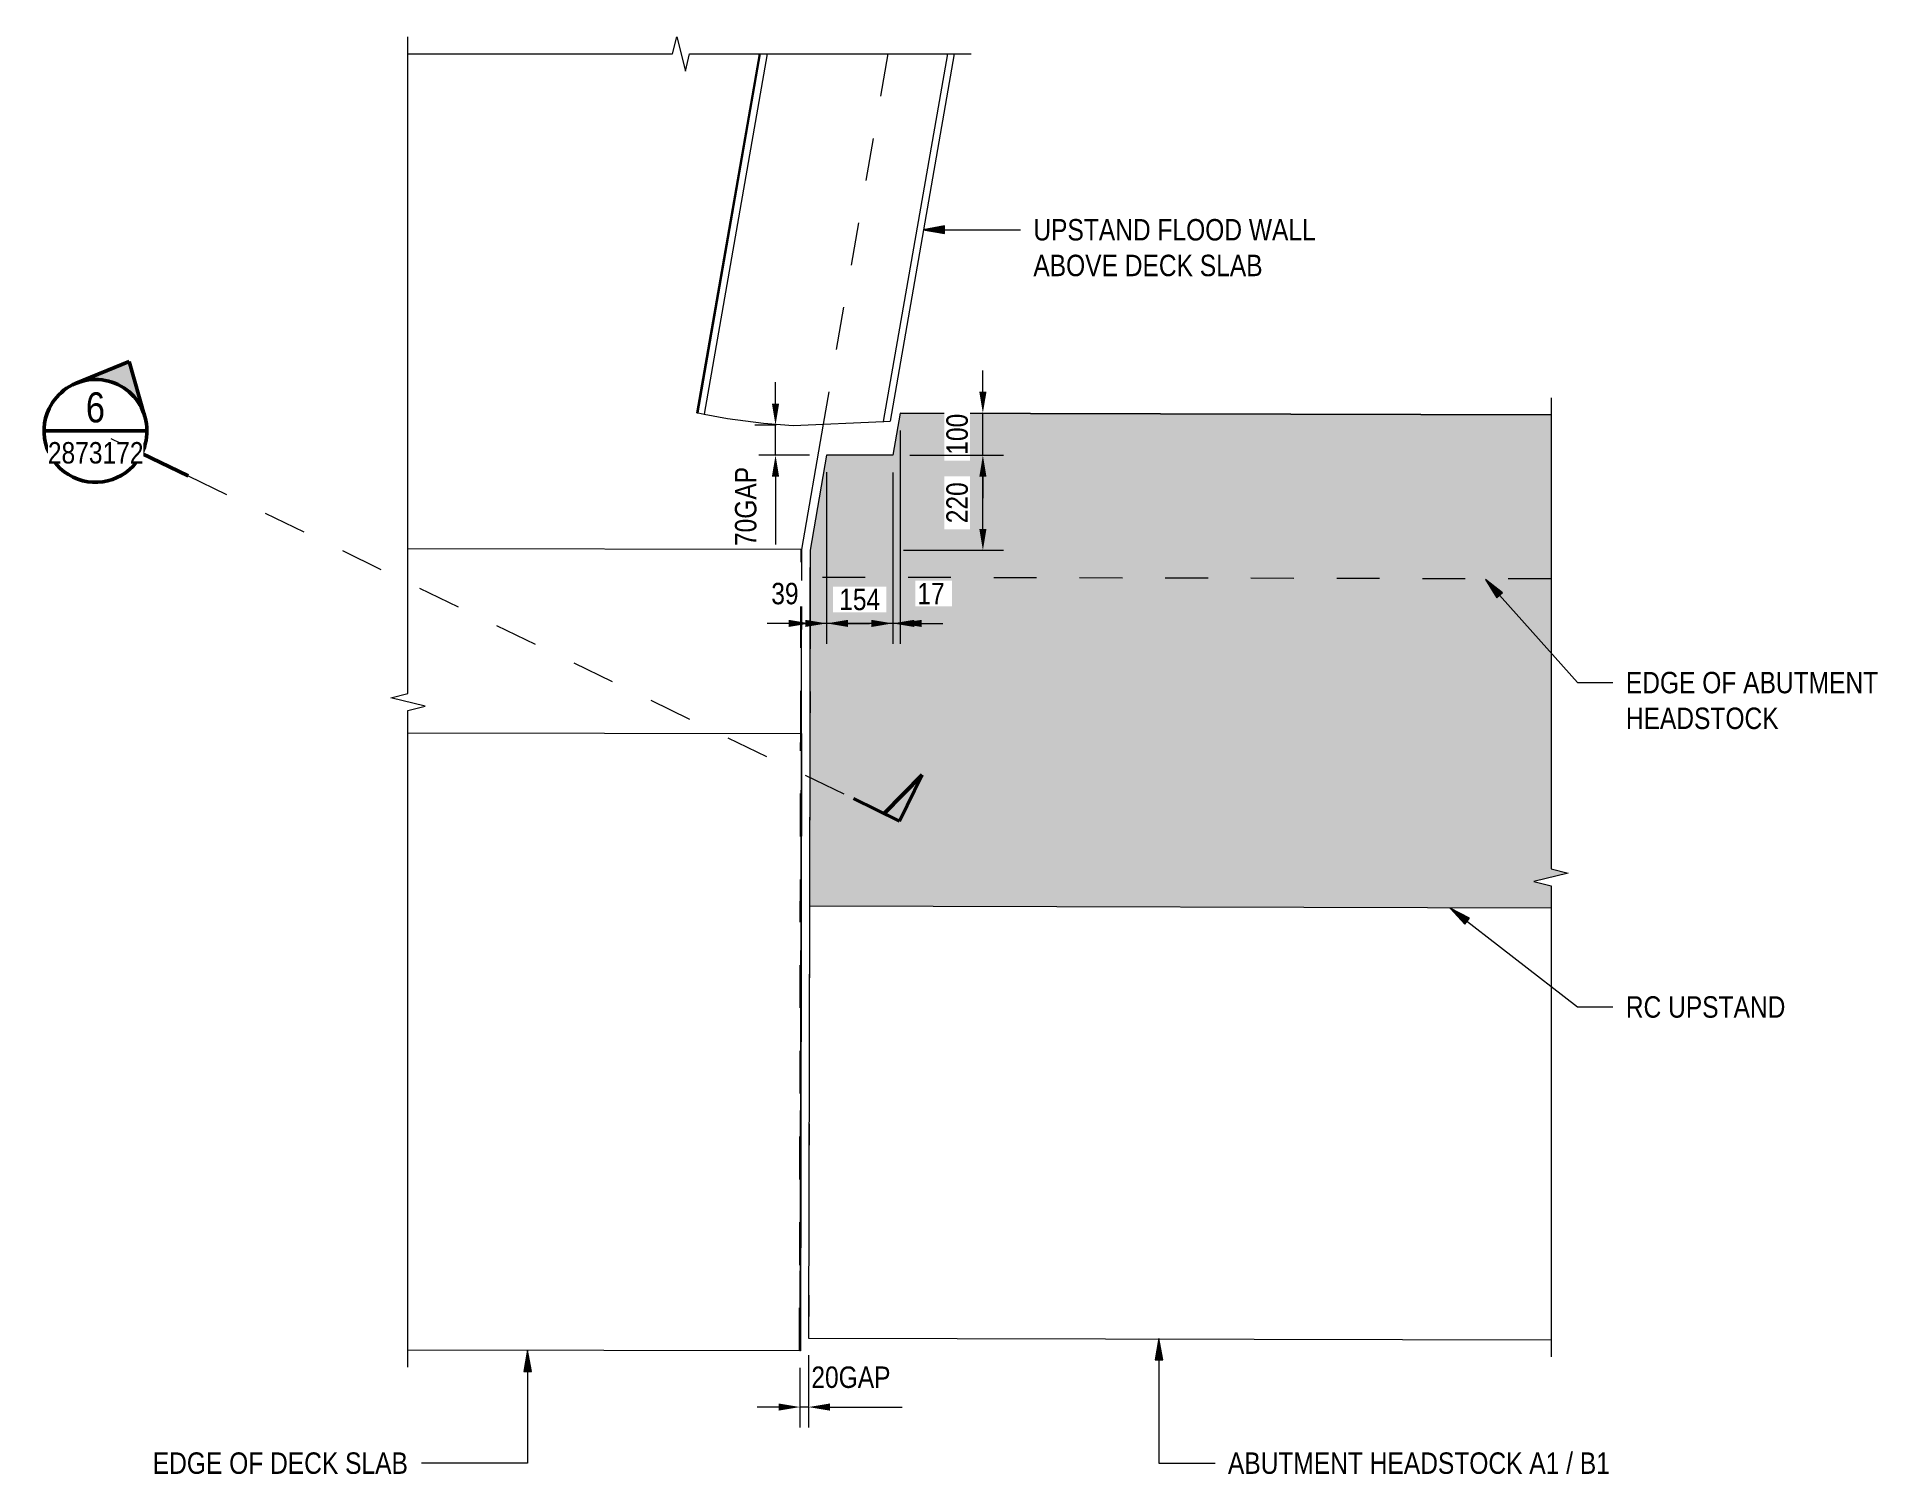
# Model space of a CAD drawing. Header units: metres. Extents: x 2 to 19, y 0 to 511.
# Drawn here: x 14.589 to 18.884, y 507.395 to 510.749 of the extents above.
import ezdxf

# ---------------------------------------------------------------- set-up
doc = ezdxf.new("R2010")
doc.units = ezdxf.units.M
doc.linetypes.add('Dot_Section Line', pattern=[0.02, 0, -0.02])
doc.linetypes.add('JacobsDash', pattern=[0.0045, 0.003, -0.0015])
doc.layers.get('Defpoints').update_dxf_attribs({"color": 41})
for name, color, linetype, lineweight in [('A-ANNO-DIMS', 7, 'Continuous', 9), ('A-DETL', 7, 'Continuous', 13), ('A-DETL-GENF', 7, 'Continuous', 9), ('A-FLOR', 7, 'Continuous', 50), ('A-FLOR-HDLN', 7, 'JacobsDash', 18), ('A-WALL', 7, 'Continuous', 50), ('G-ANNO-TEXT', 7, 'Continuous', 9), ('S-BEAM', 7, 'Continuous', 50), ('S-BEAM-HDLN', 7, 'JacobsDash', 18)]:
    doc.layers.add(name, color=color, linetype=linetype, lineweight=lineweight)
doc.layers.add('G-ANNO-SYMB', color=7, linetype='Continuous', lineweight=35, true_color=0x0080ff)
doc.styles.add('Arial Narrow_5', font='ARIALN.TTF', dxfattribs={"height": 0.05})
doc.styles.add('Arial Narrow_6', font='ARIALN.TTF', dxfattribs={"height": 0.07})
doc.dimstyles.new('Dimension_Standard_O__mm__2', dxfattribs={"dimscale": 0.3048, "dimtxt": 0.051172, "dimasz": 0.164042, "dimexe": 0.15748, "dimexo": 0.098425, "dimgap": 0.098425, "dimtad": 1, "dimdec": 0, "dimlfac": 1000, "dimzin": 0, "dimdsep": 46, "dimtxsty": 'Arial Narrow_5', "dimsah": 1, "dimcen": 0.09, "dimaunit": 1, "dimadec": 4, "dimazin": 0, "dimtfac": 1, "dimtdec": 4, "dimtix": 1, "dimtmove": 2, "dimatfit": 3, "dimfxl": 1, "dimtvp": 1, "dimtfill": 1, "dimtolj": 1, "dimtzin": 0, "dimlwd": 18, "dimlwe": 18, "dimarcsym": 2})
doc.dimstyles.new('Dimension_Standard_O__mm__3', dxfattribs={"dimscale": 0.3048, "dimtxt": 0.051172, "dimasz": 0.164042, "dimexe": 0.15748, "dimexo": 0.098425, "dimgap": 0.098425, "dimtad": 1, "dimdec": 0, "dimlfac": 1000, "dimzin": 0, "dimdsep": 46, "dimtxsty": 'Arial Narrow_5', "dimsah": 1, "dimcen": 0.09, "dimaunit": 1, "dimadec": 4, "dimazin": 0, "dimtfac": 1, "dimtdec": 4, "dimtix": 1, "dimtmove": 0, "dimatfit": 3, "dimfxl": 1, "dimtvp": 1, "dimtfill": 1, "dimtolj": 1, "dimtzin": 0, "dimlwd": 18, "dimlwe": 18, "dimarcsym": 2})

# ---------------------------------------------------------------- blocks, each defined once
blk = doc.blocks.new('Walls 2 - Walls 2-6845191-DRG - 2873175 - SECTION 8')
at = {"layer": 'A-WALL', "lineweight": 18}
for p, q in [((-1111.6472, 509.872), (-1111.5014, 510.709)), ((-1111.6446, 509.8715), (-1111.4987, 510.709)), ((-1111.4834, 510.709), (-1111.6299, 509.8687)), ((-1111.2116, 509.8518), (-1111.0622, 510.709)), ((-1111.047, 510.709), (-1111.1962, 509.8525)), ((-1111.6472, 509.872), (-1111.6446, 509.8715)), ((-1111.6446, 509.8715), (-1111.6299, 509.8687)), ((-1111.6299, 509.8687), (-1111.5759, 509.8584)), ((-1111.5759, 509.8584), (-1111.4917, 509.8474)), ((-1111.4225, 509.8425), (-1111.2116, 509.8518)), ((-1111.2115, 509.8518), (-1111.1962, 509.8525)), ((-1111.4917, 509.8474), (-1111.4225, 509.8425))]:
    blk.add_line(p, q, dxfattribs=at)
blk = doc.blocks.new('Generic Models 2 - Generic Models 2-7441711-DRG - 2873175 - SECTION 8')
at = {"layer": 'S-BEAM', "linetype": 'JacobsDash', "lineweight": 18, "true_color": 0xc0c0c0}
for points in [[(-1109.6546, 508.7169), (-1109.6546, 508.768), (-1109.6946, 508.778), (-1109.6146, 508.798), (-1109.6546, 508.808), (-1109.6546, 509.8669), (-1111.1731, 509.8708), (-1111.1901, 509.7727), (-1111.3446, 509.7731), (-1111.3833, 509.551), (-1111.3849, 508.7213), (-1109.6946, 508.717)], [(-1109.6546, 509.8669), (-1109.6546, 509.867), (-1110.36, 509.8687)]]:
    blk.add_hatch(color=9, dxfattribs=at).paths.add_polyline_path(points)
at = {"layer": 'S-BEAM', "lineweight": 18}
for p, q in [((-1111.1731, 509.8708), (-1111.1901, 509.7727)), ((-1111.1731, 509.8709), (-1109.6546, 509.867)), ((-1111.1731, 509.8709), (-1111.1731, 509.8708)), ((-1109.6546, 509.8669), (-1111.1731, 509.8708)), ((-1111.3446, 509.7731), (-1111.3833, 509.551)), ((-1111.1901, 509.7727), (-1111.3446, 509.7731)), ((-1111.3833, 509.551), (-1111.3849, 508.7213)), ((-1111.3849, 508.7213), (-1109.6546, 508.7169))]:
    blk.add_line(p, q, dxfattribs=at)
blk = doc.blocks.new('03_SFR_ACS_Abutment_BR08_Retaining wall CS - ABUTMENT SOUTH WEST_B08-7985321-DRG - 2873175 - SECTION 8')
at = {"layer": 'A-DETL', "linetype": 'JacobsDash', "lineweight": 18}
blk.add_line((-1109.6546, 509.4841), (-1111.3829, 509.4879), dxfattribs=at)
at = {"layer": 'S-BEAM', "lineweight": 18}
for p, q in [((-1111.3846, 508.7213), (-1111.3868, 507.7129)), ((-1111.3868, 507.7129), (-1109.6546, 507.709))]:
    blk.add_line(p, q, dxfattribs=at)
at = {"layer": 'S-BEAM-HDLN'}
for p, q in [((-1111.3837, 508.7214), (-1111.382, 509.4879)), ((-1111.3859, 507.7129), (-1111.3837, 508.7213))]:
    blk.add_line(p, q, dxfattribs=at)
blk = doc.blocks.new('CS_DET_BreakLine_ViewScale - Std Break-8794283-DRG - 2873175 - SECTION 8')
at = {"layer": 'A-DETL-GENF'}
for p, q in [((-1109.6546, 509.907), (-1109.6546, 508.808)), ((-1109.6146, 508.798), (-1109.6946, 508.778)), ((-1109.6946, 508.778), (-1109.6546, 508.768)), ((-1109.6546, 508.808), (-1109.6146, 508.798)), ((-1109.6546, 508.768), (-1109.6546, 507.669))]:
    blk.add_line(p, q, dxfattribs=at)
blk = doc.blocks.new('CS_DET_BreakLine_ViewScale - Std Break-8794246-DRG - 2873175 - SECTION 8')
at = {"layer": 'A-DETL-GENF'}
for p, q in [((-1112.3214, 510.709), (-1111.7042, 510.709)), ((-1111.7042, 510.709), (-1111.6942, 510.749)), ((-1111.6942, 510.749), (-1111.6742, 510.669)), ((-1111.6742, 510.669), (-1111.6642, 510.709)), ((-1111.6642, 510.709), (-1111.007, 510.709))]:
    blk.add_line(p, q, dxfattribs=at)
blk = doc.blocks.new('CS_DET_BreakLine_ViewScale - Std Break-8793876-DRG - 2873175 - SECTION 8')
at = {"layer": 'A-DETL-GENF'}
for p, q in [((-1112.3214, 509.217), (-1112.3214, 510.749)), ((-1112.3614, 509.207), (-1112.3214, 509.217)), ((-1112.2814, 509.187), (-1112.3614, 509.207)), ((-1112.3214, 509.177), (-1112.2814, 509.187)), ((-1112.3214, 507.645), (-1112.3214, 509.177))]:
    blk.add_line(p, q, dxfattribs=at)
blk = doc.blocks.new('DIMBLOCK13-DRG - 2873175 - SECTION 8')
at = {"layer": 'A-ANNO-DIMS', "color": 0, "lineweight": 18, "transparency": 16777216}
for p, q in [((16.7956, 509.9209), (16.7956, 509.9709)), ((16.6426, 509.8709), (16.8436, 509.8709)), ((16.7956, 509.7727), (16.7956, 509.8709)), ((16.6255, 509.7727), (16.8436, 509.7727)), ((16.7956, 509.7227), (16.7956, 509.6727))]:
    blk.add_line(p, q, dxfattribs=at)
at = {"layer": 'A-ANNO-DIMS', "color": 0, "transparency": 16777216}
for points in [[(16.7873, 509.9209), (16.804, 509.9209), (16.7956, 509.8709)], [(16.7873, 509.7227), (16.804, 509.7227), (16.7956, 509.7727)]]:
    blk.add_solid(points, dxfattribs=at)
at = {"layer": 'Defpoints', "color": 0, "transparency": 16777216}
for p in [(16.6126, 509.8709), (16.7956, 509.8709), (16.5955, 509.7727)]:
    blk.add_point(p, dxfattribs=at)
at = {"layer": 'A-ANNO-DIMS', "color": 0, "lineweight": 18, "transparency": 16777216, "insert": (16.7358, 509.8218), "char_height": 0.05, "width": 0.114039, "attachment_point": 5, "rotation": 90, "style": 'Arial Narrow_5', "bg_fill": 3, "box_fill_scale": 1.1, "bg_fill_color": 256, "bg_fill_true_color": 13158600, "bg_fill_transparency": 0}
blk.add_mtext('\\A1;100\u200e', dxfattribs=at)
blk = doc.blocks.new('DIMBLOCK14-DRG - 2873175 - SECTION 8')
at = {"layer": 'A-ANNO-DIMS', "color": 0, "lineweight": 18, "transparency": 16777216}
for p, q in [((16.6255, 509.7727), (16.8436, 509.7727)), ((16.7956, 509.601), (16.7956, 509.7227)), ((16.6108, 509.551), (16.8436, 509.551))]:
    blk.add_line(p, q, dxfattribs=at)
at = {"layer": 'A-ANNO-DIMS', "color": 0, "transparency": 16777216}
for points in [[(16.7873, 509.7227), (16.804, 509.7227), (16.7956, 509.7727)], [(16.7873, 509.601), (16.804, 509.601), (16.7956, 509.551)]]:
    blk.add_solid(points, dxfattribs=at)
at = {"layer": 'Defpoints', "color": 0, "transparency": 16777216}
for p in [(16.5955, 509.7727), (16.7956, 509.7727), (16.5808, 509.551)]:
    blk.add_point(p, dxfattribs=at)
at = {"layer": 'A-ANNO-DIMS', "color": 0, "lineweight": 18, "transparency": 16777216, "insert": (16.7358, 509.6619), "char_height": 0.05, "width": 0.114039, "attachment_point": 5, "rotation": 90, "style": 'Arial Narrow_5', "bg_fill": 3, "box_fill_scale": 1.1, "bg_fill_color": 256, "bg_fill_true_color": 13158600, "bg_fill_transparency": 0}
blk.add_mtext('\\A1;220\u200e', dxfattribs=at)
blk = doc.blocks.new('DIMBLOCK15-DRG - 2873175 - SECTION 8')
at = {"layer": 'A-ANNO-DIMS', "color": 0, "lineweight": 18, "transparency": 16777216}
for p, q in [((16.3119, 509.8931), (16.3119, 509.9431)), ((16.3132, 509.8431), (16.2639, 509.8431)), ((16.3119, 509.7731), (16.3119, 509.8431)), ((16.3911, 509.7731), (16.2639, 509.7731)), ((16.3119, 509.7231), (16.3119, 509.6731))]:
    blk.add_line(p, q, dxfattribs=at)
at = {"layer": 'A-ANNO-DIMS', "color": 0, "transparency": 16777216}
for points in [[(16.3035, 509.8931), (16.3202, 509.8931), (16.3119, 509.8431)], [(16.3035, 509.7231), (16.3202, 509.7231), (16.3119, 509.7731)]]:
    blk.add_solid(points, dxfattribs=at)
at = {"layer": 'Defpoints', "color": 0, "transparency": 16777216}
for p in [(16.3119, 509.8431), (16.3432, 509.8431), (16.4211, 509.7731)]:
    blk.add_point(p, dxfattribs=at)
at = {"layer": 'A-ANNO-DIMS', "color": 0, "lineweight": 18, "transparency": 16777216, "insert": (16.2173, 509.5609), "char_height": 0.05, "width": 0.24075, "attachment_point": 1, "rotation": 90, "line_spacing_factor": 0.974696, "style": 'Arial Narrow_5', "bg_fill": 3, "box_fill_scale": 1.1, "bg_fill_color": 256, "bg_fill_true_color": 13158600, "bg_fill_transparency": 0}
blk.add_mtext('\\A1;70GAP', dxfattribs=at)
blk = doc.blocks.new('DIMBLOCK16-DRG - 2873175 - SECTION 8')
at = {"layer": 'A-ANNO-DIMS', "color": 0, "lineweight": 18, "transparency": 16777216}
for p, q in [((16.6026, 509.8309), (16.6026, 509.3325)), ((16.5855, 509.7327), (16.5855, 509.3325)), ((16.5355, 509.3805), (16.4855, 509.3805)), ((16.6026, 509.3805), (16.5855, 509.3805)), ((16.6526, 509.3805), (16.7026, 509.3805))]:
    blk.add_line(p, q, dxfattribs=at)
at = {"layer": 'A-ANNO-DIMS', "color": 0, "transparency": 16777216}
for points in [[(16.5355, 509.3888), (16.5355, 509.3721), (16.5855, 509.3805)], [(16.6526, 509.3888), (16.6526, 509.3721), (16.6026, 509.3805)]]:
    blk.add_solid(points, dxfattribs=at)
at = {"layer": 'Defpoints', "color": 0, "transparency": 16777216}
for p in [(16.6026, 509.8609), (16.5855, 509.7627), (16.5855, 509.3805)]:
    blk.add_point(p, dxfattribs=at)
at = {"layer": 'A-ANNO-DIMS', "color": 0, "lineweight": 18, "transparency": 16777216, "insert": (16.6427, 509.4751), "char_height": 0.05, "width": 0.076026, "attachment_point": 1, "line_spacing_factor": 0.974696, "style": 'Arial Narrow_5', "bg_fill": 3, "box_fill_scale": 1.1, "bg_fill_color": 256, "bg_fill_true_color": 13158600, "bg_fill_transparency": 0}
blk.add_mtext('\\A1;17', dxfattribs=at)
blk = doc.blocks.new('DIMBLOCK17-DRG - 2873175 - SECTION 8')
at = {"layer": 'A-ANNO-DIMS', "color": 0, "lineweight": 18, "transparency": 16777216}
for p, q in [((16.4311, 509.7331), (16.4311, 509.3325)), ((16.5855, 509.7327), (16.5855, 509.3325)), ((16.3811, 509.3805), (16.3311, 509.3805)), ((16.5855, 509.3805), (16.4311, 509.3805)), ((16.6355, 509.3805), (16.6855, 509.3805))]:
    blk.add_line(p, q, dxfattribs=at)
at = {"layer": 'A-ANNO-DIMS', "color": 0, "transparency": 16777216}
for points in [[(16.3811, 509.3888), (16.3811, 509.3721), (16.4311, 509.3805)], [(16.6355, 509.3888), (16.6355, 509.3721), (16.5855, 509.3805)]]:
    blk.add_solid(points, dxfattribs=at)
at = {"layer": 'Defpoints', "color": 0, "transparency": 16777216}
for p in [(16.4311, 509.7631), (16.5855, 509.7627), (16.4311, 509.3805)]:
    blk.add_point(p, dxfattribs=at)
at = {"layer": 'A-ANNO-DIMS', "color": 0, "lineweight": 18, "transparency": 16777216, "insert": (16.5083, 509.436), "char_height": 0.05, "width": 0.114039, "attachment_point": 5, "style": 'Arial Narrow_5', "bg_fill": 3, "box_fill_scale": 1.1, "bg_fill_color": 256, "bg_fill_true_color": 13158600, "bg_fill_transparency": 0}
blk.add_mtext('\\A1;154', dxfattribs=at)
blk = doc.blocks.new('DIMBLOCK18-DRG - 2873175 - SECTION 8')
at = {"layer": 'A-ANNO-DIMS', "color": 0, "lineweight": 18, "transparency": 16777216}
for p, q in [((16.4311, 509.7331), (16.4311, 509.3325)), ((16.3923, 509.511), (16.3923, 509.3325)), ((16.3423, 509.3805), (16.2923, 509.3805)), ((16.4311, 509.3805), (16.3923, 509.3805)), ((16.4811, 509.3805), (16.5311, 509.3805))]:
    blk.add_line(p, q, dxfattribs=at)
at = {"layer": 'A-ANNO-DIMS', "color": 0, "transparency": 16777216}
for points in [[(16.3423, 509.3888), (16.3423, 509.3721), (16.3923, 509.3805)], [(16.4811, 509.3888), (16.4811, 509.3721), (16.4311, 509.3805)]]:
    blk.add_solid(points, dxfattribs=at)
at = {"layer": 'Defpoints', "color": 0, "transparency": 16777216}
for p in [(16.4311, 509.7631), (16.3923, 509.541), (16.3923, 509.3805)]:
    blk.add_point(p, dxfattribs=at)
at = {"layer": 'A-ANNO-DIMS', "color": 0, "lineweight": 18, "transparency": 16777216, "insert": (16.302, 509.4751), "char_height": 0.05, "width": 0.076026, "attachment_point": 1, "line_spacing_factor": 0.974696, "style": 'Arial Narrow_5', "bg_fill": 3, "box_fill_scale": 1.1, "bg_fill_color": 256, "bg_fill_true_color": 13158600, "bg_fill_transparency": 0}
blk.add_mtext('\\A1;39', dxfattribs=at)
blk = doc.blocks.new('DIMBLOCK19-DRG - 2873175 - SECTION 8')
at = {"layer": 'A-ANNO-DIMS', "color": 0, "lineweight": 18, "transparency": 16777216}
for p, q in [((16.3889, 507.6729), (16.3889, 507.504)), ((16.3689, 507.6433), (16.3689, 507.504)), ((16.3189, 507.552), (16.2689, 507.552)), ((16.3889, 507.552), (16.3689, 507.552)), ((16.4389, 507.552), (16.4889, 507.552))]:
    blk.add_line(p, q, dxfattribs=at)
at = {"layer": 'A-ANNO-DIMS', "color": 0, "transparency": 16777216}
for points in [[(16.3189, 507.5604), (16.3189, 507.5437), (16.3689, 507.552)], [(16.4389, 507.5604), (16.4389, 507.5437), (16.3889, 507.552)]]:
    blk.add_solid(points, dxfattribs=at)
at = {"layer": 'Defpoints', "color": 0, "transparency": 16777216}
for p in [(16.3889, 507.7029), (16.3689, 507.6733), (16.3689, 507.552)]:
    blk.add_point(p, dxfattribs=at)
at = {"layer": 'A-ANNO-DIMS', "color": 0, "lineweight": 18, "transparency": 16777216, "insert": (16.3955, 507.6467), "char_height": 0.05, "width": 0.24075, "attachment_point": 1, "line_spacing_factor": 0.974696, "style": 'Arial Narrow_5', "bg_fill": 3, "box_fill_scale": 1.1, "bg_fill_color": 256, "bg_fill_true_color": 13158600, "bg_fill_transparency": 0}
blk.add_mtext('\\A1;20GAP', dxfattribs=at)
blk = doc.blocks.new('Section - sectionTail-4870194-DRG - 2873175 - SECTION 8')
at = {"layer": 'G-ANNO-SYMB', "lineweight": 9}
blk.add_hatch(color=7, dxfattribs=at).paths.add_polyline_path([(-1111.1219, 509.0273), (-1111.2102, 508.9368), (-1111.1742, 508.9194)])
at = {"layer": 'G-ANNO-SYMB', "color": 7, "lineweight": 50}
for p, q in [((-1111.2102, 508.9368), (-1111.1219, 509.0273)), ((-1111.1219, 509.0273), (-1111.1742, 508.9194)), ((-1111.1742, 508.9194), (-1111.2822, 508.9718)), ((-1111.1742, 508.9194), (-1111.2102, 508.9368))]:
    blk.add_line(p, q, dxfattribs=at)
blk = doc.blocks.new('Section - SectionHead-4898858-DRG - 2873175 - SECTION 8')
at = {"layer": 'G-ANNO-SYMB', "lineweight": 9}
h = blk.add_hatch(color=7, dxfattribs=at)
edge = h.paths.add_edge_path()
edge.add_line((-1112.9716, 509.9916), (-1112.9348, 509.8626))
edge.add_arc((-1113.0502, 509.8296), 0.12, 15.9447, 112.2892)
edge.add_line((-1113.0957, 509.9407), (-1112.9716, 509.9916))
at = {"layer": 'G-ANNO-SYMB', "color": 7, "lineweight": 50}
for p, q in [((-1112.9716, 509.9916), (-1113.0957, 509.9407)), ((-1112.9348, 509.8626), (-1112.9716, 509.9916)), ((-1112.9422, 509.7772), (-1112.8343, 509.7248))]:
    blk.add_line(p, q, dxfattribs=at)
for start, end in [(334.1169, 154.1169), (154.1169, 334.1169)]:
    blk.add_arc((-1113.0502, 509.8296), 0.12, start, end, dxfattribs=at)

msp = doc.modelspace()

# ---------------------------------------------------------------- hatches: boundary and pattern name
at = {"layer": 'G-ANNO-TEXT'}
for points in [[(16.6562, 510.2989), (16.7062, 510.2901), (16.7062, 510.3078)], [(17.9679, 509.4829), (17.9946, 509.4398), (18.0078, 509.4515)], [(17.8857, 508.7164), (17.9198, 508.6787), (17.9306, 508.6927)], [(17.2063, 507.7122), (17.1975, 507.6622), (17.2151, 507.6622)], [(15.7335, 507.6851), (15.7247, 507.6351), (15.7423, 507.6351)]]:
    msp.add_hatch(color=256, dxfattribs=at).paths.add_polyline_path(points)

# ---------------------------------------------------------------- linework, layer by layer
at = {"layer": 'A-DETL', "lineweight": 18}
for p, q in [((16.3119, 509.6744), (16.3119, 509.5644)), ((16.4876, 507.552), (16.6076, 507.552))]:
    msp.add_line(p, q, dxfattribs=at)
at = {"layer": 'A-FLOR', "lineweight": 18}
for p, q in [((16.4234, 509.8455), (16.3724, 509.5528)), ((16.3724, 509.5528), (16.3689, 507.6833)), ((16.3689, 507.6833), (15.4543, 507.685))]:
    msp.add_line(p, q, dxfattribs=at)
at = {"layer": 'A-FLOR-HDLN'}
msp.add_line((16.5738, 510.709), (16.4234, 509.8456), dxfattribs=at)
at = {"layer": 'G-ANNO-SYMB', "color": 7, "lineweight": 50}
msp.add_line((14.6055, 509.8296), (14.8455, 509.8296), dxfattribs=at)
at = {"layer": 'G-ANNO-TEXT'}
for p, q in [((16.7062, 510.3078), (16.6562, 510.2989)), ((16.6562, 510.2989), (16.7062, 510.2901)), ((16.6562, 510.2989), (16.8834, 510.2989)), ((16.7062, 510.2901), (16.7062, 510.3078)), ((17.9679, 509.4829), (17.9946, 509.4398)), ((18.0078, 509.4515), (17.9679, 509.4829)), ((17.9679, 509.4829), (18.1828, 509.2424)), ((17.9946, 509.4398), (18.0078, 509.4515)), ((18.1828, 509.2424), (18.2656, 509.2424)), ((17.8857, 508.7164), (17.9198, 508.6787)), ((17.9306, 508.6927), (17.8857, 508.7164)), ((17.8857, 508.7164), (18.1828, 508.4855)), ((17.9198, 508.6787), (17.9306, 508.6927)), ((18.1828, 508.4855), (18.2656, 508.4855)), ((17.2063, 507.7122), (17.1975, 507.6622)), ((17.2151, 507.6622), (17.2063, 507.7122)), ((17.2063, 507.7122), (17.2063, 507.4212)), ((15.7335, 507.6851), (15.7247, 507.6351)), ((15.7423, 507.6351), (15.7335, 507.6851)), ((15.7335, 507.6851), (15.7335, 507.4212)), ((17.1975, 507.6622), (17.2151, 507.6622)), ((15.7247, 507.6351), (15.7423, 507.6351)), ((15.4871, 507.4212), (15.4857, 507.4212)), ((15.7335, 507.4212), (15.4871, 507.4212)), ((17.2063, 507.4212), (17.3373, 507.4212))]:
    msp.add_line(p, q, dxfattribs=at)
at = {"layer": 'S-BEAM', "lineweight": 18}
for p, q in [((15.4543, 509.555), (16.3724, 509.5533)), ((16.3724, 509.5533), (16.3724, 509.553)), ((15.4543, 509.125), (16.3715, 509.1233)), ((16.3728, 509.1233), (16.3701, 507.6833)), ((16.3716, 509.1233), (16.3728, 509.1233)), ((16.3701, 507.6833), (16.3689, 507.6833))]:
    msp.add_line(p, q, dxfattribs=at)
at = {"layer": 'S-BEAM-HDLN'}
for p, q in [((16.3706, 509.1233), (16.3714, 509.5533)), ((16.3679, 507.6833), (16.3706, 509.1233))]:
    msp.add_line(p, q, dxfattribs=at)

# ---------------------------------------------------------------- block references
at = {"layer": 'A-DETL-GENF'}
for name in ['CS_DET_BreakLine_ViewScale - Std Break-8793876-DRG - 2873175 - SECTION 8', 'CS_DET_BreakLine_ViewScale - Std Break-8794246-DRG - 2873175 - SECTION 8', 'CS_DET_BreakLine_ViewScale - Std Break-8794283-DRG - 2873175 - SECTION 8']:
    msp.add_blockref(name, (1127.7757, 0), dxfattribs=at)
at = {"layer": 'A-WALL', "lineweight": 18}
msp.add_blockref('Walls 2 - Walls 2-6845191-DRG - 2873175 - SECTION 8', (1127.7757, 0), dxfattribs=at)
at = {"layer": 'G-ANNO-SYMB', "color": 7, "lineweight": 50}
for name in ['Section - SectionHead-4898858-DRG - 2873175 - SECTION 8', 'Section - sectionTail-4870194-DRG - 2873175 - SECTION 8']:
    msp.add_blockref(name, (1127.7757, 0), dxfattribs=at)
at = {"layer": 'S-BEAM', "lineweight": 18}
msp.add_blockref('Generic Models 2 - Generic Models 2-7441711-DRG - 2873175 - SECTION 8', (1127.7757, 0), dxfattribs=at)
at = {"layer": 'S-BEAM'}
msp.add_blockref('03_SFR_ACS_Abutment_BR08_Retaining wall CS - ABUTMENT SOUTH WEST_B08-7985321-DRG - 2873175 - SECTION 8', (1127.7757, 0), dxfattribs=at)

# ---------------------------------------------------------------- texts
at = {"layer": 'G-ANNO-TEXT', "char_height": 0.05, "attachment_point": 1, "style": 'Arial Narrow_5', "bg_fill": 3, "box_fill_scale": 1, "bg_fill_color": 256, "bg_fill_true_color": 13158600, "bg_fill_transparency": 0}
for s, insert in [('UPSTAND FLOOD WALL', (16.9134, 510.3239)), ('ABOVE DECK SLAB', (16.9134, 510.2406)), ('EDGE OF ABUTMENT', (18.2956, 509.2674)), ('HEADSTOCK', (18.2956, 509.184)), ('RC UPSTAND', (18.2956, 508.5105)), ('EDGE OF DECK SLAB', (14.8591, 507.4462)), ('ABUTMENT HEADSTOCK A1 / B1', (17.3673, 507.4462))]:
    msp.add_mtext(s, dxfattribs=dict(at, insert=insert))

# ---------------------------------------------------------------- next in the draw order: texts
at = {"layer": 'G-ANNO-SYMB', "color": 7, "lineweight": 9, "insert": (14.703, 509.9195), "char_height": 0.07, "attachment_point": 1, "style": 'Arial Narrow_6', "bg_fill": 3, "box_fill_scale": 1, "bg_fill_color": 256, "bg_fill_transparency": 0}
msp.add_mtext('6', dxfattribs=at)

# ---------------------------------------------------------------- next in the draw order: dimensions: what is measured, and where the dimension line sits
at = {"layer": 'A-ANNO-DIMS', "lineweight": 18}
dim = msp.add_linear_dim(base=(16.3119, 509.8431), p1=(16.4211, 509.7731), p2=(16.3432, 509.8431), angle=90, dimstyle='Dimension_Standard_O__mm__2', override={"dimpost": '<>GAP', "dimfxl": 0.104722}, dxfattribs=at)
dim.commit()
dim.dimension.update_dxf_attribs({"geometry": 'DIMBLOCK15-DRG - 2873175 - SECTION 8', "text_midpoint": (16.2506, 509.6813), "dimtype": 160, "text_rotation": 90})
dim = msp.add_linear_dim(base=(16.7956, 509.8709), p1=(16.5955, 509.7727), p2=(16.6126, 509.8709), angle=90, text='100\u200e', dimstyle='Dimension_Standard_O__mm__3', override={"dimpost": '<>', "dimfxl": 0.099584}, dxfattribs=at)
dim.commit()
dim.dimension.update_dxf_attribs({"geometry": 'DIMBLOCK13-DRG - 2873175 - SECTION 8', "text_midpoint": (16.7358, 509.8218)})
dim = msp.add_linear_dim(base=(16.3689, 507.552), p1=(16.3889, 507.7029), p2=(16.3689, 507.6733), angle=0, dimstyle='Dimension_Standard_O__mm__2', override={"dimpost": '<>GAP', "dimfxl": 0.035707}, dxfattribs=at)
dim.commit()
dim.dimension.update_dxf_attribs({"geometry": 'DIMBLOCK19-DRG - 2873175 - SECTION 8', "text_midpoint": (16.5159, 507.6133), "dimtype": 160})

# ---------------------------------------------------------------- next in the draw order: dimensions: what is measured, and where the dimension line sits
dim = msp.add_linear_dim(base=(16.7956, 509.7727), p1=(16.5808, 509.551), p2=(16.5955, 509.7727), angle=90, text='220\u200e', dimstyle='Dimension_Standard_O__mm__3', override={"dimpost": '<>', "dimfxl": 0.22219}, dxfattribs=at)
dim.commit()
dim.dimension.update_dxf_attribs({"geometry": 'DIMBLOCK14-DRG - 2873175 - SECTION 8', "text_midpoint": (16.7358, 509.6619)})

# ---------------------------------------------------------------- next in the draw order: dimensions: what is measured, and where the dimension line sits
dim = msp.add_linear_dim(base=(16.5855, 509.3805), p1=(16.6026, 509.8609), p2=(16.5855, 509.7627), angle=0, dimstyle='Dimension_Standard_O__mm__2', override={"dimpost": '<>', "dimfxl": 0.099584}, dxfattribs=at)
dim.commit()
dim.dimension.update_dxf_attribs({"geometry": 'DIMBLOCK16-DRG - 2873175 - SECTION 8', "text_midpoint": (16.6807, 509.4417), "dimtype": 160})

# ---------------------------------------------------------------- next in the draw order: dimensions: what is measured, and where the dimension line sits
dim = msp.add_linear_dim(base=(16.4311, 509.3805), p1=(16.5855, 509.7627), p2=(16.4311, 509.7631), dimstyle='Dimension_Standard_O__mm__3', override={"dimpost": '<>', "dimfxl": 0.154476}, dxfattribs=at)
dim.commit()
dim.dimension.update_dxf_attribs({"geometry": 'DIMBLOCK17-DRG - 2873175 - SECTION 8', "text_midpoint": (16.5083, 509.436)})

# ---------------------------------------------------------------- next in the draw order: dimensions: what is measured, and where the dimension line sits
dim = msp.add_linear_dim(base=(16.3923, 509.3805), p1=(16.4311, 509.7631), p2=(16.3923, 509.541), dimstyle='Dimension_Standard_O__mm__2', override={"dimpost": '<>', "dimfxl": 0.225449}, dxfattribs=at)
dim.commit()
dim.dimension.update_dxf_attribs({"geometry": 'DIMBLOCK18-DRG - 2873175 - SECTION 8', "text_midpoint": (16.3401, 509.4417), "dimtype": 160})

# ---------------------------------------------------------------- next in the draw order: linework, layer by layer
at = {"layer": 'G-ANNO-SYMB', "color": 7, "linetype": 'Dot_Section Line', "lineweight": 9, "true_color": 0xffffff}
msp.add_line((14.7615, 509.8121), (16.4935, 508.9718), dxfattribs=at)

# ---------------------------------------------------------------- next in the draw order: texts
at = {"layer": 'G-ANNO-SYMB', "color": 7, "lineweight": 9, "insert": (14.6144, 509.8035), "char_height": 0.05, "attachment_point": 1, "style": 'Arial Narrow_5', "bg_fill": 3, "box_fill_scale": 1, "bg_fill_color": 256, "bg_fill_true_color": 13158600, "bg_fill_transparency": 0}
msp.add_mtext('2873172', dxfattribs=at)

doc.saveas('drawing.dxf')
